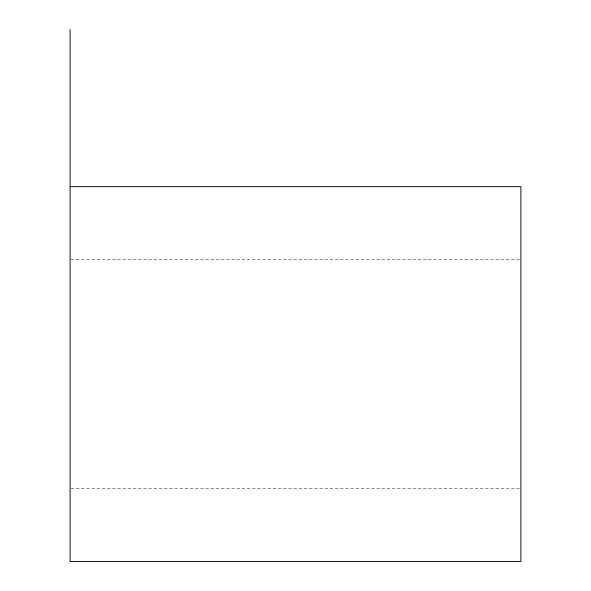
<?xml version="1.0" encoding="UTF-8"?>
<svg xmlns="http://www.w3.org/2000/svg" width="591" height="591" viewBox="0 0 591 591"><rect width="100%" height="100%" fill="white"/><g stroke="black" fill="none" stroke-linecap="round" stroke-linejoin="round"><path stroke-width="0.44" stroke-dasharray="2.96 2.22" d="M71.023 259.545L519.977 259.545M71.023 488.55L520.9 488.55"/><path stroke-width="0.89" d="M70.1 186.645L520.9 186.645L520.9 561.45L70.1 561.45L70.1 29.55"/></g></svg>
